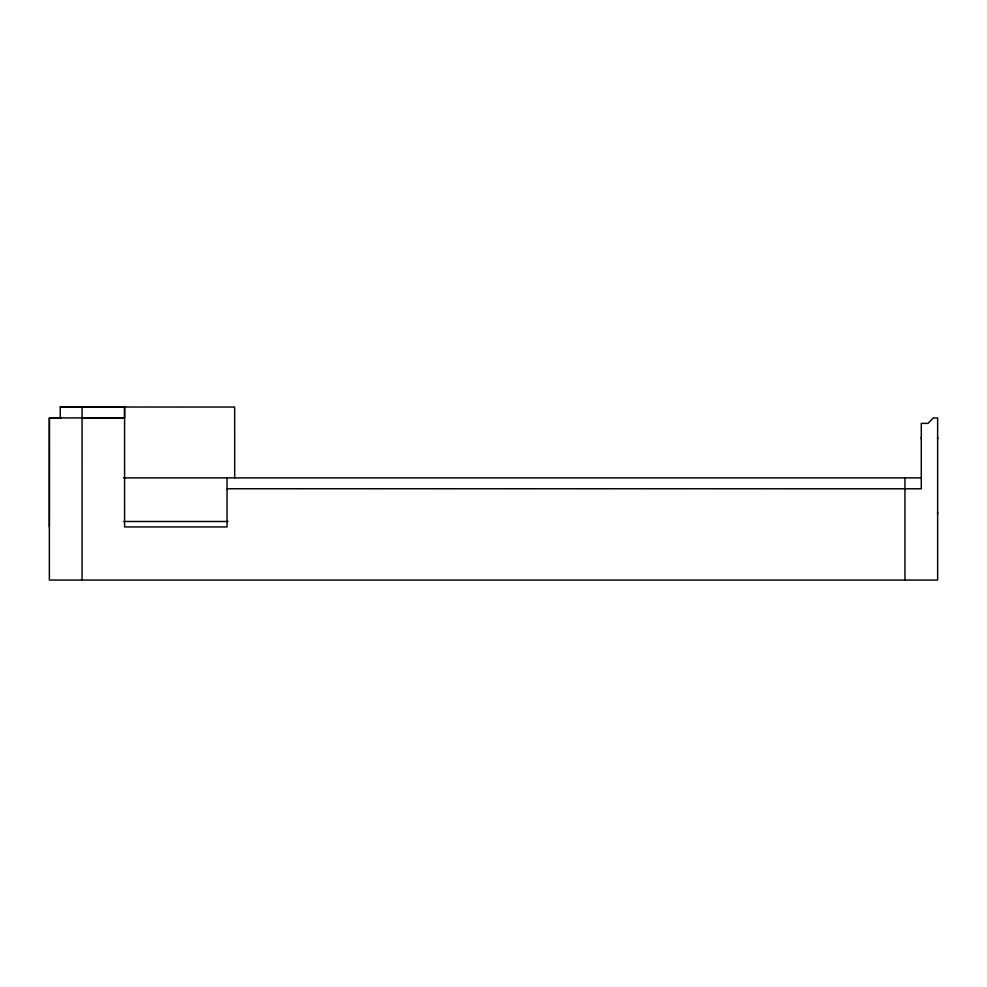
<?xml version="1.0" encoding="UTF-8"?>
<svg xmlns="http://www.w3.org/2000/svg" width="987" height="987" viewBox="0 0 987 987"><rect width="100%" height="100%" fill="white"/><g stroke="black" fill="none" stroke-linecap="round" stroke-linejoin="round"><path stroke-width="1.48" d="M49.362 526.935L49.399 417.945L124.584 417.871L124.572 406.989L60.256 406.94L60.269 417.945M82.069 580.06L82.057 406.94M921.29 438.857L921.29 437.562M937.65 513.857L937.65 512.549M937.65 438.857L937.65 437.562M124.572 417.92L82.044 417.871M60.269 407.014L234.672 407.039L234.696 477.881M61.034 417.945L49.362 417.945L49.362 580.06L937.638 580.06L937.638 417.945L933.258 417.945L928.064 423.386L921.29 423.386L921.29 488.787L227.047 488.75M123.56 477.881L921.29 477.881M123.56 521.481L228.059 521.481M124.572 406.989L124.596 526.935L227.047 526.935L227.047 477.881M904.943 477.881L904.943 580.06"/></g></svg>
